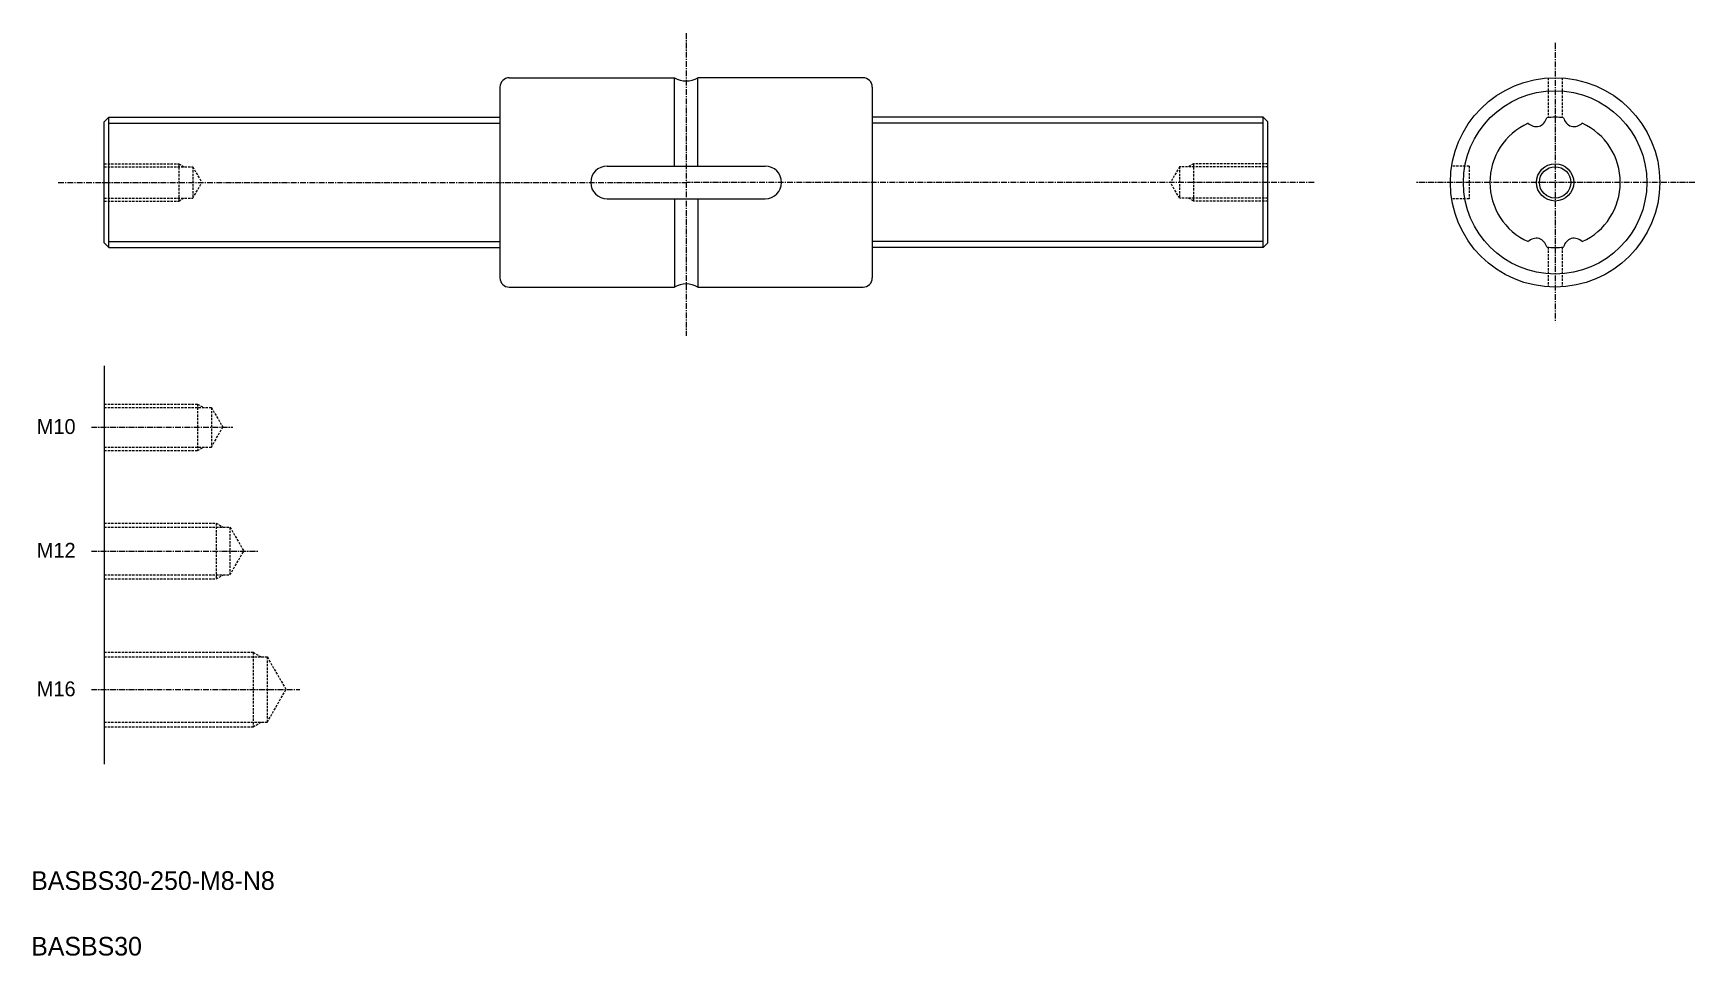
# Model space of a CAD drawing. Extents: x 114 to 471, y -56 to 142.
import ezdxf

# ---------------------------------------------------------------- set-up
doc = ezdxf.new("R2010")
doc.units = 0
doc.linetypes.add('CENTER', pattern=[2, 1.25, -0.25, 0.25, -0.25])
doc.linetypes.add('DASHED', pattern=[0.75, 0.5, -0.25])
doc.layers.get('0').update_dxf_attribs({"linetype": 'CONTINUOUS'})
doc.layers.add('CENTER', color=1, linetype='CENTER')

msp = doc.modelspace()

# ---------------------------------------------------------------- linework, layer by layer
at = {"color": 7, "linetype": 'CONTINUOUS'}
for p, q in [((216.47, 132.52), (251.97, 132.52)), ((251.97, 113.52), (251.97, 132.52)), ((292.47, 132.52), (256.97, 132.52)), ((256.97, 113.52), (256.97, 132.52)), ((214.47, 130.52), (214.47, 89.52)), ((294.47, 130.52), (294.47, 89.52)), ((129.47, 123.02), (130.47, 124.02)), ((129.47, 97.02), (129.47, 123.02)), ((130.47, 124.02), (214.47, 124.02)), ((130.47, 96.02), (130.47, 124.02)), ((130.47, 122.75), (214.47, 122.75)), ((378.47, 124.02), (294.47, 124.02)), ((378.47, 122.75), (294.47, 122.75)), ((378.47, 96.02), (378.47, 124.02)), ((379.47, 123.02), (378.47, 124.02)), ((379.47, 97.02), (379.47, 123.02)), ((237.47, 113.52), (271.47, 113.52)), ((237.47, 106.52), (271.47, 106.52)), ((251.97, 106.52), (251.97, 87.52)), ((256.97, 106.52), (256.97, 87.52)), ((129.47, 97.02), (130.47, 96.02)), ((130.47, 97.29), (214.47, 97.29)), ((378.47, 97.29), (294.47, 97.29)), ((379.47, 97.02), (378.47, 96.02)), ((130.47, 96.02), (214.47, 96.02)), ((378.47, 96.02), (294.47, 96.02)), ((216.47, 87.52), (251.97, 87.52)), ((256.97, 87.52), (292.47, 87.52)), ((129.47, 70.63), (129.47, -15.02))]:
    msp.add_line(p, q, dxfattribs=at)
at = {"color": 3, "linetype": 'DASHED'}
for p, q in [((439.67, 132.47), (439.67, 123.94)), ((442.67, 132.47), (442.67, 123.94)), ((129.47, 114.02), (145.47, 114.02)), ((129.47, 113.4), (148.47, 113.4)), ((145.47, 114.02), (145.47, 106.02)), ((145.47, 114.02), (146.55, 113.4)), ((148.47, 113.4), (150.42, 110.02)), ((148.47, 113.4), (148.47, 106.65)), ((360.47, 113.4), (358.52, 110.02)), ((379.47, 113.4), (360.47, 113.4)), ((360.47, 113.4), (360.47, 106.65)), ((363.47, 114.02), (362.39, 113.4)), ((379.47, 114.02), (363.47, 114.02)), ((363.47, 114.02), (363.47, 106.02)), ((422.67, 113.52), (418.94, 113.52)), ((422.67, 113.52), (422.67, 106.52)), ((148.47, 106.65), (150.42, 110.02)), ((360.47, 106.65), (358.52, 110.02)), ((129.47, 106.65), (148.47, 106.65)), ((129.47, 106.02), (145.47, 106.02)), ((145.47, 106.02), (146.55, 106.65)), ((379.47, 106.65), (360.47, 106.65)), ((363.47, 106.02), (362.39, 106.65)), ((379.47, 106.02), (363.47, 106.02)), ((422.67, 106.52), (418.94, 106.52)), ((439.67, 96.11), (439.67, 87.57)), ((442.67, 96.11), (442.67, 87.57)), ((129.47, 62.39), (149.47, 62.39)), ((129.47, 61.64), (152.47, 61.64)), ((149.47, 62.39), (149.47, 52.39)), ((149.47, 62.39), (150.77, 61.64)), ((152.47, 61.64), (152.47, 53.14)), ((152.47, 61.64), (154.92, 57.39)), ((152.47, 53.14), (154.92, 57.39)), ((129.47, 53.14), (152.47, 53.14)), ((129.47, 52.39), (149.47, 52.39)), ((149.47, 52.39), (150.77, 53.14)), ((129.47, 36.79), (153.47, 36.79)), ((129.47, 35.92), (156.47, 35.92)), ((153.47, 36.79), (153.47, 24.79)), ((153.47, 36.79), (154.99, 35.92)), ((156.47, 35.92), (156.47, 25.67)), ((156.47, 35.92), (159.43, 30.79)), ((156.47, 25.67), (159.43, 30.79)), ((129.47, 25.67), (156.47, 25.67)), ((153.47, 24.79), (154.99, 25.67)), ((129.47, 24.79), (153.47, 24.79)), ((129.47, 9.02), (161.47, 9.02)), ((129.47, 8.02), (164.47, 8.02)), ((161.47, 9.02), (161.47, -6.98)), ((161.47, 9.02), (163.2, 8.02)), ((164.47, 8.02), (168.51, 1.02)), ((164.47, 8.02), (164.47, -5.98)), ((164.47, -5.98), (168.51, 1.02)), ((129.47, -5.98), (164.47, -5.98)), ((129.47, -6.98), (161.47, -6.98)), ((161.47, -6.98), (163.2, -5.98))]:
    msp.add_line(p, q, dxfattribs=at)
at = {"color": 7, "linetype": 'CONTINUOUS'}
for radius in [22.5, 19.7, 3.38]:
    msp.add_circle((441.17, 110.02), radius, dxfattribs=at)
at = {"color": 3, "linetype": 'CONTINUOUS'}
msp.add_circle((441.17, 110.02), 4, dxfattribs=at)
at = {"color": 7, "linetype": 'CONTINUOUS'}
for centre, radius, start, end in [((216.47, 130.52), 2, 90, 180), ((254.47, 136.85), 5, 239.9999, 299.9999), ((292.47, 130.52), 2, 0, 90), ((441.17, 110.02), 14, 114.5939, 245.4061), ((437.16, 124.68), 2.65, 226.5555, 281.8885), ((436.8, 124.57), 2.65, 290.1116, 345.4445), ((441.17, 110.02), 14, 82.5939, 97.4062), ((445.54, 124.57), 2.65, 194.5554, 249.8884), ((445.17, 124.68), 2.65, 258.1115, 313.4445), ((441.17, 110.02), 14, 294.5939, 65.4061), ((237.47, 110.02), 3.5, 90, 270), ((271.47, 110.02), 3.5, 270, 90), ((437.16, 95.37), 2.65, 78.1115, 133.4445), ((436.8, 95.48), 2.65, 14.5554, 69.8884), ((445.54, 95.48), 2.65, 110.1116, 165.4446), ((445.17, 95.37), 2.65, 46.5555, 101.8885), ((441.17, 110.02), 14, 262.5939, 277.4062), ((216.47, 89.52), 2, 180, 270), ((292.47, 89.52), 2, 270, 0), ((254.47, 83.19), 5, 60, 120)]:
    msp.add_arc(centre, radius, start, end, dxfattribs=at)
at = {"layer": 'CENTER', "color": 1, "linetype": 'CENTER'}
for p, q in [((254.47, 142.09), (254.47, 77.02)), ((441.17, 140.02), (441.17, 80.02)), ((119.54, 110.02), (254.47, 110.02)), ((389.4, 110.02), (254.47, 110.02)), ((471.17, 110.02), (411.17, 110.02)), ((126.68, 57.39), (157.09, 57.39)), ((126.68, 30.79), (162.42, 30.79)), ((126.68, 1.02), (171.47, 1.02))]:
    msp.add_line(p, q, dxfattribs=at)

# ---------------------------------------------------------------- texts
at = {"color": 7, "linetype": 'CONTINUOUS'}
for s, height, p in [('M10', 3.2, (114.97, 55.95)), ('M12', 3.2, (114.97, 29.35)), ('M16', 3.2, (114.97, -0.43)), ('BASBS30-250-M8-N8', 4, (113.76, -42.04)), ('BASBS30', 4, (113.76, -56.15))]:
    msp.add_text(s, height=height, dxfattribs=at).set_placement(p)

doc.saveas('drawing.dxf')
